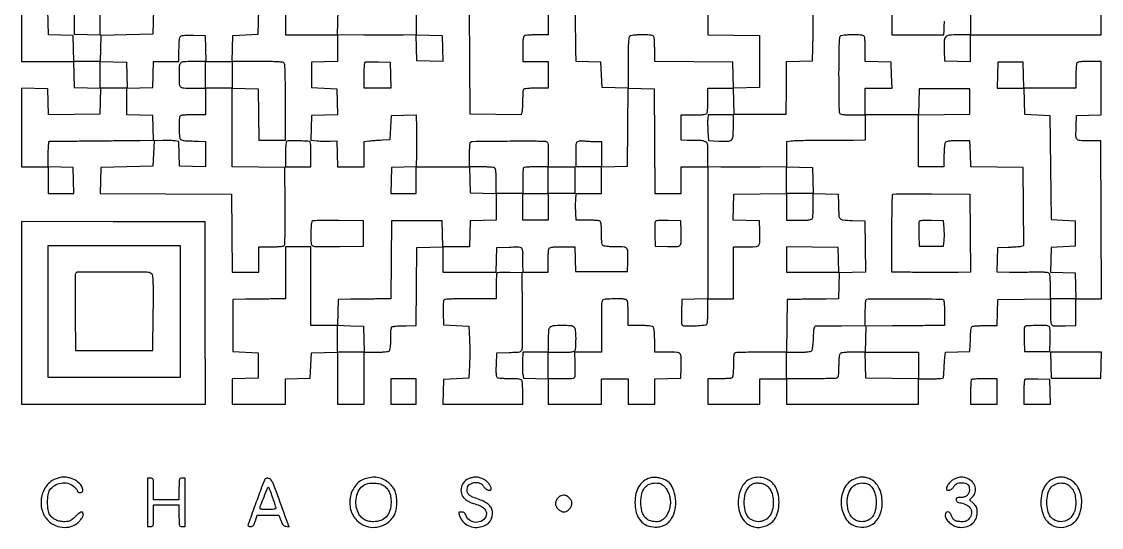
# Model space of a CAD drawing. Extents: x 179 to 1071, y 112 to 1107.
# Drawn here: x 179 to 1071, y 112 to 530 of the extents above; entities that cross this region are included whole.
import ezdxf

# ---------------------------------------------------------------- set-up
doc = ezdxf.new("R2010")
doc.units = 0

msp = doc.modelspace()

# ---------------------------------------------------------------- linework, layer by layer
for points in [[(179, 540.067663), (179, 518.533832), (179, 497), (200.466168, 497), (221.932337, 497), (222.216168, 486.25), (222.5, 475.5), (233.283485, 475.215829), (244.06697, 474.931657), (243.783485, 464.215829), (243.5, 453.5), (222.284032, 453.230211), (201.068065, 452.960423), (200.784032, 463.730211), (200.5, 474.5), (189.75, 474.783832), (179, 475.067663), (179, 442.533832), (179, 410), (190, 410), (201, 410), (201, 399), (201, 388), (211.533832, 388), (222.067663, 388), (221.783832, 398.75), (221.5, 409.5), (211.25, 409.784983), (201, 410.069966), (201, 420.534983, -0.006717), (201.053981, 424.553234, -0.011031), (201.220313, 427.950074, -0.004817), (201.448568, 430.775069, -0.356905), (201.75, 431.082292, -0.024286), (202.34964, 431.118749, -0.000052), (211.532813, 431.229478, -0.000359), (221.869927, 431.345623, -0.000223), (234, 431.467794, 0.000017), (246.887357, 431.592276, 0.000018), (259.561839, 431.715571, 0.000017), (270.498228, 431.82271, 0.000079), (276.784983, 431.885503), (288.069966, 432), (287.784983, 442.25), (287.5, 452.5), (276.75, 452.783832), (266, 453.067663), (266, 464), (266, 474.932337), (276.75, 475.216168), (287.5, 475.5), (287.783832, 486.25), (288.067663, 497), (298.533832, 497), (309, 497), (309, 506.877555, -0.007345), (309.070162, 511.653266, -0.024181), (309.314808, 514.794146, -0.035127), (309.728754, 516.875583, -0.154085), (310.399285, 517.916414, -0.132968), (311.486141, 518.412685, -0.020746), (313.849829, 518.703614, -0.018924), (317.042317, 518.84141, -0.009044), (321.149285, 518.788859), (330.5, 518.5), (330.783832, 507.75), (331.067663, 497), (320.650463, 497, 0.0121), (312.745423, 496.808669, 0.186712), (310.302679, 495.724913, 0.185684), (309.218618, 493.276814, 0.011944), (309.013655, 485.331787, 0.014569), (309.203143, 478.375104, 0.1992), (310.280498, 476.14265, 0.173193), (312.690882, 475.166082, 0.010489), (320.606989, 475), (331, 475), (331, 464), (331, 453), (321.581787, 453, 0.005951), (317.859224, 452.955695, 0.007831), (314.465525, 452.821697, 0.005915), (311.638111, 452.632106, 0.07203), (310.581787, 452.393011, 0.190061), (309.785864, 451.663266, 0.071459), (309.315682, 450.197627, 0.035402), (309.070745, 447.679954, 0.006995), (309.015313, 443.143011, 0.009521), (309.086359, 439.729884, 0.012559), (309.288396, 436.624584, 0.010019), (309.571846, 434.061101, 0.108977), (309.923453, 433.089615, 0.138758), (310.563693, 432.515865, 0.042405), (311.787419, 432.040986, 0.037149), (313.366603, 431.702499, 0.026998), (315.158141, 431.553638, -0.000805), (317.228709, 431.490407, -0.000375), (319.913641, 431.40207, -0.000372), (322.73135, 431.30515, -0.00052), (325.25, 431.214023), (331, 431), (331, 420.466168), (331, 409.932337), (320.25, 410.216168), (309.5, 410.5), (309.215446, 420.711169), (308.930891, 430.922339), (305.715446, 431.450124, 0.026056), (304.019177, 431.638483, 0.007556), (301.388287, 431.752679, 0.007575), (298.415821, 431.791671, 0.008023), (295.5, 431.738954), (288.5, 431.5), (288, 421), (287.5, 410.5), (266, 410), (244.5, 409.5), (244.216256, 398.758629), (243.932512, 388.017258), (298.216256, 387.758629), (352.5, 387.5), (352.763853, 355.25), (353.027706, 323), (364.013853, 323), (375, 323), (375, 333.5), (375, 344), (384.75, 344.015313, 0.007347), (388.573587, 344.077507, 0.010216), (391.993641, 344.253417, 0.007015), (394.830586, 344.49757, 0.117073), (395.717716, 344.804377, 0.242849), (396.362158, 345.908638, 0.005314), (396.625719, 352.307148, 0.007587), (396.770124, 361.704195, 0.001751), (396.717716, 377.539064), (396.5, 409.5), (374.75, 409.769502), (353, 410.039005), (353, 442.553334), (353, 475.067663), (363.75, 474.783832), (374.5, 474.5), (374.769888, 453.25), (375.039775, 432), (385.9622, 432), (396.884625, 432), (396.939239, 463.15124, 0.002127), (396.903499, 477.44845, 0.006499), (396.711937, 487.145828, 0.003944), (396.423564, 494.238199, 0.162457), (395.874482, 495.65124, 0.191067), (394.582432, 496.357911, 0.015441), (390.65356, 496.720493, 0.012573), (384.499009, 496.942159, 0.002714), (373.843724, 497), (352.932337, 497), (353.216168, 507.75), (353.5, 518.5), (364, 519), (374.5, 519.5), (374.784983, 529.75), (375.069966, 540)], [(397, 539.930034), (397, 529.465017), (397, 519), (418.5, 519), (440, 519), (440, 508.033832), (440, 497.067663), (429.25, 496.783832), (418.5, 496.5), (418.5, 486), (418.5, 475.5), (429, 475), (439.5, 474.5), (439.783485, 463.784171), (440.06697, 453.068343), (429.283485, 452.784171), (418.5, 452.5), (418.215858, 442.326222), (417.931717, 432.152444), (423.215858, 431.587388, 0.012123), (425.636427, 431.387759, 0.00695), (428.563408, 431.258474, 0.00694), (431.511065, 431.210241, 0.01147), (434, 431.261166), (439.5, 431.5), (439.783832, 420.75), (440.067663, 410), (451.033832, 410), (462, 410), (462, 420.438727), (462, 430.877454), (466.25, 431.448949, -0.010327), (468.332379, 431.685292, -0.004259), (471.160937, 431.923001, -0.004211), (474.200212, 432.126638, -0.005402), (477, 432.260221), (483.5, 432.5), (484, 442.5), (484.5, 452.5), (494.686991, 452.784287), (504.873982, 453.068575), (505.186991, 442.134181, -0.004469), (505.284461, 437.181943, -0.002693), (505.315916, 431.308116, -0.002696), (505.284251, 425.469323, -0.004716), (505.186339, 420.634173), (504.872678, 410.068561), (494.686339, 409.78428), (484.5, 409.5), (484.216168, 398.75), (483.932337, 388), (494.466168, 388), (505, 388), (505, 399), (505, 410), (526.966168, 410), (548.932337, 410), (549.216168, 399.25), (549.5, 388.5), (560.25, 388.216168), (571, 387.932337), (571, 377), (571, 366.067663), (560.25, 365.783832), (549.5, 365.5), (549.216168, 354.75), (548.932337, 344), (538, 344), (527.067663, 344), (526.783832, 354.75), (526.5, 365.5), (505.5, 365.5), (484.5, 365.5), (484.236147, 333.25), (483.972294, 301), (472.736147, 300.925726, 0.000756), (467.672098, 300.884594, 0.000467), (461.716243, 300.821651, 0.000468), (455.830288, 300.748444, 0.00084), (451, 300.675726), (440.5, 300.5), (440.216168, 289.75), (439.932337, 279), (428.966168, 279), (418, 279), (418, 311.5), (418, 344), (407.5, 344), (397, 344), (397, 322.5), (397, 301), (385.75, 300.925726, 0.000756), (380.680609, 300.884593, 0.000467), (374.720312, 300.821651, 0.000468), (368.83123, 300.748444, 0.000842), (364, 300.675726), (353.5, 300.5), (353.5, 279), (353.5, 257.5), (364, 257), (374.5, 256.5), (374.5, 246), (374.5, 235.5), (363.75, 235.216168), (353, 234.932337), (353, 224.466168), (353, 214), (375, 214), (397, 214), (397, 224.465017), (397, 234.930034), (407.25, 235.215017), (417.5, 235.5), (418, 246), (418.5, 256.5), (429.25, 256.783832), (440, 257.067663), (440, 235.533832), (440, 214), (451, 214), (462, 214), (462, 235.5), (462, 257), (471.8, 257, 0.008695), (476.071747, 257.074295, 0.018472), (479.369558, 257.311224, 0.019349), (481.799696, 257.671932, 0.150969), (482.8, 258.2, 0.149044), (483.322729, 259.181224, 0.019949), (483.685484, 261.522984, 0.019071), (483.924518, 264.676508, 0.009379), (484, 268.7, -0.007108), (484.062636, 273.105901, -0.025896), (484.286703, 275.893387, -0.038354), (484.653148, 277.624007, -0.307542), (485.25, 278.11535, 0.009119), (485.801517, 278.176405, 0.006205), (486.426562, 278.265064, 0.006254), (487.02778, 278.365684, 0.012489), (487.5, 278.463035, -0.04467), (488.200358, 278.56102, -0.002025), (490.625618, 278.671865, -0.003374), (493.508206, 278.772433, -0.002409), (496.736147, 278.847686), (504.972294, 279), (505.236147, 311.25), (505.5, 343.5), (516.25, 343.783832), (527, 344.067663), (527, 333.533832), (527, 323), (548.965017, 323), (570.930034, 323), (571.215017, 333.25), (571.5, 343.5), (581.722245, 343.784677, -0.003488), (588.334543, 343.922669, -0.050684), (590.662172, 343.718733, -0.165802), (591.830539, 343.053969, -0.120322), (592.534088, 341.720206, -0.014931), (592.746531, 340.752221, -0.015552), (592.897539, 339.786309, -0.015411), (592.976104, 338.945432, -0.063258), (592.943422, 338.435529, 0.043569), (592.876339, 337.788254, 0.002158), (592.850897, 335.645124, 0.003471), (592.849335, 333.095394, 0.002501), (592.881579, 330.25), (593, 323), (603.5, 323), (614, 323), (614, 331.918213, -0.006277), (614.044331, 335.449196, -0.008159), (614.178303, 338.68135, -0.006338), (614.368222, 341.373807, -0.070946), (614.606989, 342.418213, -0.204941), (615.397244, 343.232062, -0.063222), (617.080782, 343.697172, -0.030449), (620.025624, 343.940347, -0.005378), (625.572006, 344), (635.930034, 344), (636.215017, 333.75), (636.5, 323.5), (658, 323.5), (679.5, 323.5), (679.796504, 331.496645, 0.010268), (679.936483, 339.965597, 0.170682), (679.005603, 342.579563, 0.209164), (676.711629, 343.768567, 0.016454), (669.680948, 344, -0.009407), (665.666907, 344.07553, -0.019094), (662.518882, 344.314649, -0.019972), (660.180477, 344.677483, -0.148968), (659.2, 345.2, -0.148618), (658.678473, 346.177004, -0.020076), (658.315267, 348.499944, -0.019202), (658.075751, 351.62258, -0.009539), (658, 355.593011, 0.006405), (657.937794, 360.449162, 0.033615), (657.690477, 363.105917, 0.068495), (657.220382, 364.642994, 0.195123), (656.418213, 365.393011, 0.070743), (655.376012, 365.631718, 0.006418), (652.707441, 365.821697, 0.00822), (649.503985, 365.955665, 0.006339), (646.007033, 366), (637.177642, 366), (636.838821, 371.75, -0.008521), (636.73075, 374.332966, -0.005363), (636.688317, 377.353125, -0.005383), (636.710439, 380.325789, -0.009826), (636.80226, 382.75), (637.104519, 388), (647.55226, 388), (658, 388), (658, 398.966168), (658, 409.932337), (668.75, 410.216168), (679.5, 410.5), (679.763898, 442.783691), (680.027795, 475.067381), (690.763898, 474.783691), (701.5, 474.5), (701.760623, 431.25), (702.021245, 388), (713.010623, 388), (724, 388), (724, 399), (724, 410), (734.997836, 410), (745.995672, 410), (745.982213, 355.533673), (745.968754, 301.067346), (735.234377, 300.783673), (724.5, 300.5), (724.216168, 289.75, 0.003787), (724.096428, 283.38925, 0.03711), (724.265201, 280.711219, 0.117919), (724.770434, 279.415829, 0.228032), (725.716168, 278.879639, 0.018888), (731.670336, 278.70335, 0.015344), (738.050698, 278.95141, 0.00813), (743.904989, 279.454965, 0.229704), (745.166069, 280.234465, 0.115966), (745.484271, 281.149452, 0.007401), (745.737902, 283.992312, 0.010529), (745.920319, 287.423008, 0.007624), (745.984687, 291.25), (746, 301), (756.5, 301), (767, 301), (767, 322.5), (767, 344), (777.480948, 344, 0.01319), (785.50249, 344.211645, 0.203196), (787.933469, 345.397028, 0.179688), (788.928151, 348.034911, 0.009927), (788.795054, 357), (788.5, 365.5), (777.716515, 365.784171), (766.93303, 366.068343), (767.216515, 376.784171), (767.5, 387.5), (789.25, 387.769502), (811, 388.039005), (811, 377.019502), (811, 366), (821.393011, 366, 0.005351), (826.960143, 366.059586, 0.030363), (829.913621, 366.30265, 0.063068), (831.601595, 366.76761, 0.205218), (832.393011, 367.581787, 0.072102), (832.632129, 368.638915, 0.005887), (832.821697, 371.475801, 0.007809), (832.955696, 374.880803, 0.005929), (833, 378.616771), (833, 388.069966), (843.25, 387.784983), (853.5, 387.5), (853.75078, 379, 0.008001), (854.167162, 369.85434, 0.165236), (855.196667, 367.34273, 0.196929), (857.49116, 366.190479, 0.012174), (865.2603, 365.784869), (875.5, 365.5), (875.769789, 344.284032), (876.039577, 323.068065), (865.269789, 322.784032), (854.5, 322.5), (854.216168, 311.75), (853.932337, 301), (843.716168, 300.878498, -0.000018), (839.011865, 300.822715, -0.00001), (833.269749, 300.754941, -0.00001), (827.453221, 300.686515, -0.000016), (822.5, 300.628498), (811.5, 300.5), (811.230498, 278.75), (810.960995, 257), (790.562285, 257, 0.002773), (782.630866, 256.956005, 0.004129), (775.691046, 256.821697, 0.001844), (769.779299, 256.636626, 0.083046), (768.581787, 256.393011, 0.200263), (767.773476, 255.622124, 0.065784), (767.305916, 254.010808, 0.03193), (767.060828, 251.207285, 0.00584), (767, 246, -0.00584), (766.939172, 240.792715, -0.03193), (766.694084, 237.989192, -0.065784), (766.226524, 236.377876, -0.200263), (765.418213, 235.606989, -0.070946), (764.373807, 235.368222, -0.006338), (761.68135, 235.178303, -0.008159), (758.449196, 235.044331, -0.006277), (754.918213, 235), (746, 235), (746, 224.5), (746, 214), (767.5, 214), (789, 214), (789, 224.5), (789, 235), (800, 235), (811, 235), (811, 224.5), (811, 214), (865.5, 214), (920, 214), (920, 224.5), (920, 235), (929.940983, 235, 0.00746), (933.786464, 235.057378, 0.011518), (937.105837, 235.233054, 0.00599), (939.864695, 235.476159, 0.233445), (940.372299, 235.793375, 0.10677), (940.574085, 236.362294, 0.00702), (940.773561, 238.103455, 0.009921), (940.942349, 240.203897, 0.007236), (941.049745, 242.543375, -0.005029), (941.157143, 245.132315, -0.003738), (941.325846, 247.988754, -0.003778), (941.525526, 250.681363, -0.008533), (941.726907, 252.716215), (942.216955, 256.932429), (952.358477, 257.216215), (962.5, 257.5), (962.788805, 267.464966, -0.00836), (962.987032, 271.800174, -0.019108), (963.315749, 275.055937, -0.01918), (963.737468, 277.411, -0.199883), (964.288805, 278.199653, -0.117134), (965.171517, 278.504879, -0.006997), (967.998336, 278.747767, -0.010202), (971.406013, 278.922787, -0.007334), (975.216168, 278.984687), (984.932337, 279), (985.216168, 289.75), (985.5, 300.5), (1007.25, 300.769502), (1029, 301.039005), (1029, 290.136134, 0.009484), (1029.158851, 281.761892, 0.199329), (1030.182061, 279.539248, 0.189618), (1032.498599, 278.637878, 0.008456), (1041.25, 278.818372), (1050, 279.146947), (1050, 290.073474), (1050, 301), (1060.507242, 301), (1071.014483, 301), (1070.757242, 366.25), (1070.5, 431.5), (1060.704844, 431.5, -0.013476), (1053.2306, 431.701484, -0.207462), (1050.977276, 432.826381, -0.175915), (1050.063646, 435.326274, -0.009205), (1050.204946, 444), (1050.5, 452.5), (1060.75, 452.784983), (1071, 453.069966), (1071, 475.034983), (1071, 497), (1061.106989, 497, 0.005748), (1055.836306, 496.939403, 0.031643), (1053.006334, 496.694689, 0.0653), (1051.381554, 496.227587, 0.201158), (1050.606989, 495.418213, 0.07203), (1050.367894, 494.361889, 0.005915), (1050.178303, 491.534475, 0.007831), (1050.044305, 488.140776, 0.005951), (1050, 484.418213), (1050, 475), (1028.533832, 475), (1007.067663, 475), (1006.783832, 485.75), (1006.5, 496.5), (996, 496.5), (985.5, 496.5), (985.216168, 485.75), (984.932337, 475), (995.932337, 475), (1006.932337, 475), (1007.216168, 464.25), (1007.5, 453.5), (1018, 453), (1028.5, 452.5), (1029, 409.5), (1029.5, 366.5), (1039.5, 366), (1049.5, 365.5), (1049.5, 355), (1049.5, 344.5), (1039.5, 344), (1029.5, 343.5), (1029.215407, 333.285365), (1028.930815, 323.07073), (1039.215407, 322.785365), (1049.5, 322.5), (1049.783832, 311.75), (1050.067663, 301), (1039.533832, 301), (1029, 301), (1028.984687, 310.75, 0.007993), (1028.917412, 314.581548, 0.010939), (1028.726302, 318.026457, 0.007917), (1028.45999, 320.877782, 0.114509), (1028.126581, 321.829429, 0.196609), (1027.220955, 322.472579, 0.032607), (1025.067193, 322.829141, 0.022473), (1021.717902, 323.009962, 0.006044), (1016.391893, 322.99349, -0.001772), (1011.475564, 322.936275, -0.001086), (1005.67828, 322.901944, -0.001088), (999.938622, 322.892906, -0.001939), (995.215017, 322.914061), (984.930034, 323), (985.215017, 333.25), (985.5, 343.5), (994, 343.75078, 0.00487), (997.420312, 343.885041, 0.005669), (1000.668123, 344.081155, 0.005068), (1003.40977, 344.305875, 0.033662), (1004.763823, 344.523302), (1007.027647, 345.045043), (1006.763823, 377.272521), (1006.5, 409.5), (984.783635, 409.769409), (963.06727, 410.038817), (962.783635, 420.769409), (962.5, 431.5), (952.712919, 431.5, 0.00665), (947.739107, 431.433843, 0.028066), (944.767521, 431.187479, 0.048144), (942.919948, 430.74503, 0.170654), (941.978232, 430, 0.109035), (941.605034, 428.965489, 0.009918), (941.304487, 426.223437, 0.012476), (941.090353, 422.902151, 0.009445), (941.015313, 419.25), (941, 410), (930.5, 410), (920, 410), (920, 431.480112), (920, 452.960225), (941.25, 453.230112), (962.5, 453.5), (962.5, 464), (962.5, 474.5), (941.5, 474.5), (920.5, 474.5), (920.216168, 463.75), (919.932337, 453), (897.966168, 453), (876, 453), (876, 464), (876, 475), (887.033832, 475), (898.067663, 475), (897.783832, 485.75), (897.5, 496.5), (886.75, 496.783832), (876, 497.067663), (876, 506.452044, 0.005972), (875.955693, 510.161644, 0.007852), (875.821697, 513.544413, 0.005942), (875.632085, 516.36267, 0.07196), (875.393011, 517.418213, 0.195123), (874.642994, 518.220382, 0.068495), (873.105917, 518.690477, 0.033615), (870.449162, 518.937794, 0.006405), (865.593011, 519, 0.009539), (861.62258, 518.924249, 0.019202), (858.499944, 518.684733, 0.020076), (856.177004, 518.321527, 0.148618), (855.2, 517.8, 0.183283), (854.583036, 516.428974, 0.005534), (854.269856, 510.074395, 0.007532), (854.058563, 500.933985, 0.002012), (854, 486.381787, 0.001876), (854.043884, 474.685605, 0.002895), (854.178303, 464.575525, 0.000928), (854.361525, 455.827192, 0.086115), (854.606989, 454.581787, 0.205218), (855.398405, 453.76761, 0.063068), (857.086379, 453.30265, 0.030363), (860.039857, 453.059586, 0.005351), (865.606989, 453), (876, 453), (876, 442.5), (876, 432), (866.25, 431.905368, -0.001036), (861.236393, 431.8671, -0.000333), (853.799022, 431.830705, -0.000332), (845.523345, 431.801228, -0.000372), (837.55518, 431.784081, 0.00245), (830.022139, 431.736562, 0.003098), (823.057629, 431.615331, 0.002455), (817.220028, 431.448852, 0.024983), (814.80518, 431.247044), (811, 430.736662), (811, 420.405517), (811, 410.074372), (789.25, 409.787186, -0.001714), (780.134477, 409.698071, -0.001561), (770.73125, 409.667736, -0.001561), (762.325826, 409.693111, -0.005064), (756.75, 409.783832), (746, 410.067663), (746, 420.058583, 0.003782), (745.950142, 426.650074, 0.056975), (745.655659, 428.921006, 0.16138), (744.877455, 430.154615, 0.081351), (743.268344, 431.088075, 0.037884), (741.969799, 431.47217, 0.019745), (740.305599, 431.761907, 0.019521), (738.564973, 431.925749, 0.028127), (737.018344, 431.923547, -0.008568), (735.334545, 431.855269, -0.003934), (733.138201, 431.821166, -0.003894), (730.825738, 431.821467, -0.005375), (728.75, 431.860223), (724, 432), (724, 442.5), (724, 453), (734.393011, 453, 0.005351), (739.960143, 453.059586, 0.030363), (742.913621, 453.30265, 0.063068), (744.601595, 453.76761, 0.205218), (745.393011, 454.581787, 0.07203), (745.632106, 455.638111, 0.005915), (745.821697, 458.465525, 0.007831), (745.955695, 461.859224, 0.005951), (746, 465.581787), (746, 475), (756.466168, 475), (766.932337, 475), (767.216168, 464.25), (767.5, 453.5), (789, 453.5), (810.5, 453.5), (810.769409, 475.216365), (811.038817, 496.93273), (821.769409, 497.216365), (832.5, 497.5), (832.703106, 508, 0.001197), (832.784366, 512.794699, 0.000692), (832.860325, 518.563161, 0.000691), (832.920537, 524.352057, 0.00116), (832.953106, 529.215017), (833, 539.930034)], [(505, 539.930034), (505, 529.498849), (505, 519.067663), (494.25, 518.783832, -0.005067), (488.672274, 518.693115, -0.001559), (480.258595, 518.66779, -0.00156), (470.844189, 518.698183, -0.001711), (461.715429, 518.787367), (439.930859, 519.074735), (440.215429, 529.287367), (440.5, 539.5)], [(614, 540), (614, 529.5), (614, 519), (605.081787, 519, 0.006277), (601.550804, 518.955669, 0.008159), (598.31865, 518.821697, 0.006338), (595.626193, 518.631778, 0.070946), (594.581787, 518.393011, 0.205218), (593.76761, 517.601595, 0.063068), (593.30265, 515.913621, 0.030363), (593.059586, 512.960143, 0.005351), (593, 507.393011), (593, 497), (603.5, 497), (614, 497), (614, 486), (614, 475), (604.059017, 475, 0.00904), (600.206338, 474.930338, 0.013724), (596.863562, 474.717433, 0.008318), (594.119629, 474.420801, 0.227008), (593.523529, 474.03807, 0.114568), (593.287138, 473.33751, 0.006655), (593.096337, 471.070962, 0.00982), (592.956918, 468.3415, 0.007049), (592.904095, 465.28807, -0.006357), (592.853991, 462.139959, -0.00719), (592.724075, 459.121063, -0.006624), (592.542938, 456.561021, -0.038788), (592.326266, 455.230442), (591.773366, 452.960884), (570.636683, 453.230442), (549.5, 453.5), (549.239403, 496.716276), (548.978805, 539.932552)], [(746, 539.930034), (746, 529.484905), (746, 519.039775), (767.25, 518.769888), (788.5, 518.5), (788.5, 497), (788.5, 475.5), (777.784171, 475.216515), (767.068343, 474.93303), (766.784171, 485.716515), (766.5, 496.5), (734.25, 496.763853), (702, 497.027706), (702, 506.432066, 0.005959), (701.955694, 510.149321, 0.007839), (701.821697, 513.538545, 0.005926), (701.632097, 516.362208, 0.072001), (701.393011, 517.418213, 0.195123), (700.642994, 518.220382, 0.068495), (699.105917, 518.690477, 0.033615), (696.449162, 518.937794, 0.006405), (691.593011, 519, 0.009539), (687.62258, 518.924249, 0.019202), (684.499944, 518.684733, 0.020076), (682.177004, 518.321527, 0.148618), (681.2, 517.8, 0.175197), (680.607956, 516.537589, 0.009311), (680.278799, 512.038418, 0.01044), (680.06205, 505.576319, 0.003163), (680, 495.766168), (680, 474.932337), (669.25, 475.216168), (658.5, 475.5), (658, 486), (657.5, 496.5), (647.25, 496.784983), (637, 497.069966), (636.881648, 506.784983, -0.000066), (636.826896, 511.328393, -0.000034), (636.75939, 517.024339, -0.000034), (636.690669, 522.889387, -0.000051), (636.631648, 528), (636.5, 539.5)], [(898, 539.932337), (898, 529.466168), (898, 519), (919.5, 519), (941, 519), (941.153471, 522.75, 0.003032), (941.219104, 524.633143, 0.001098), (941.290215, 527.307812, 0.001088), (941.355269, 530.236536, 0.001296)], [(963, 540.067663), (963, 529.533832), (963, 519), (953.035184, 519, 0.018261), (945.254957, 518.715759, 0.189805), (942.423692, 517.354446, 0.180768), (941.207496, 514.394003, 0.016288), (941.211167, 506.243181), (941.5, 497.5), (952.25, 497.216168), (963, 496.932337), (963, 507.966168), (963, 519), (1017, 519), (1071, 519), (1071, 529.465017), (1071, 539.930034)]]:
    msp.add_lwpolyline(points, format="xyb")
for points in [[(288.069661, 539.972386), (287.784831, 529.736193), (287.5, 519.5), (266, 519), (244.5, 518.5), (244.216168, 507.75), (243.932337, 497), (233, 497), (222.067663, 497), (221.783832, 507.75), (221.5, 518.5), (211.284601, 518.784601), (201.069202, 519.069202), (200.784601, 529.284601), (200.5, 539.5)], [(222.5, 539.5), (222.5, 529.5), (222.5, 519.5), (233.25, 519.216168), (244, 518.932337), (244, 529.446666), (244, 539.960995)]]:
    msp.add_lwpolyline(points)
for points in [[(526.784178, 507.715822), (527.068357, 496.931643), (516.284178, 497.215822), (505.5, 497.5), (505.215822, 508.284178), (504.931643, 519.068357), (515.715822, 518.784178), (526.5, 518.5)], [(265.783832, 485.75), (266.067663, 475), (255.033832, 475), (244, 475), (244, 486.033832), (244, 497.067663), (254.75, 496.783832), (265.5, 496.5)], [(353, 486), (353, 475), (342, 475), (331, 475), (331, 486), (331, 497), (342, 497), (353, 497)], [(832.783832, 398.75), (833.067663, 388), (822.033832, 388), (811, 388), (811, 399.033832), (811, 410.067663), (821.75, 409.783832), (832.5, 409.5)], [(179, 289.506286), (179, 214), (255.006326, 214), (331.012652, 214), (330.756326, 289.25), (330.5, 364.5), (254.75, 364.756286), (179, 365.012572)], [(310, 290.5), (310, 236), (255.5, 236), (201, 236), (201, 290.5), (201, 345), (255.5, 345), (310, 345)], [(811, 333.519888), (811, 323), (832.534983, 323), (854.069966, 323), (853.784983, 333.25), (853.5, 343.5), (832.25, 343.769888), (811, 344.039775)], [(461.783832, 267.75), (462.067663, 257), (451.033832, 257), (440, 257), (440, 268.085186), (440, 279.170371), (450.75, 278.835186), (461.5, 278.5)], [(1029.216168, 246.25), (1029.5, 235.5), (1050, 235.5), (1070.5, 235.5), (1070.783832, 246.25), (1071.067663, 257), (1050, 257), (1028.932337, 257)], [(484, 224.5), (484, 214), (494.5, 214), (505, 214), (505, 224.5), (505, 235), (494.5, 235), (484, 235)]]:
    msp.add_lwpolyline(points, close=True)
for points in [[(483.783832, 485.75), (484.067663, 475), (473.033832, 475), (462, 475), (462, 485.333333, -0.006317), (462.050668, 489.343898, -0.009512), (462.205463, 492.836713, -0.004898), (462.419778, 495.762931, -0.177451), (462.699448, 496.366114, -0.183378), (463.300668, 496.636532, -0.005301), (466.145783, 496.777033, -0.010046), (469.547259, 496.840477, -0.006672), (473.449448, 496.782781), (483.5, 496.5)], [(745.855386, 449.75, 0.024446), (745.747243, 448.021353, 0.006711), (745.746772, 445.292503, 0.006766), (745.829727, 442.195785, 0.007014), (745.99598, 439.139371), (746.5, 431.778741), (754.677367, 431.315315, 0.01841), (762.440439, 431.161616, 0.187997), (765.363685, 432.358708, 0.186639), (766.717071, 435.222832, 0.018102), (767, 443.035184), (767, 453), (756.609406, 453), (746.218812, 453)], [(398.25, 431.305109, 0.251002), (397.653527, 430.622369, 0.027987), (397.291323, 428.515596, 0.021945), (397.064855, 425.304824, 0.006634), (397, 420.416667), (397, 410), (407.5, 410), (418, 410), (418, 420.5, 0.006056), (417.93905, 425.532059, 0.023286), (417.717785, 428.652656, 0.033386), (417.356909, 430.590712, 0.319693), (416.75, 431.10305, 0.012162), (411.995891, 431.378772, 0.005672), (405.82409, 431.516211, 0.002399), (399.62057, 431.554203, 0.090803)], [(611.75, 431.12754, -0.150263), (613.017014, 430.657968, -0.179117), (613.693392, 429.586542, -0.048879), (613.955295, 427.235766, -0.003318), (614, 420.5), (614, 410), (625, 410), (636, 410), (636, 399), (636, 388), (625, 388), (614, 388), (614, 377), (614, 366), (603.5, 366), (593, 366), (593, 377), (593, 388), (582, 388), (571, 388), (571, 398.393011, 0.005351), (570.940414, 403.960143, 0.030363), (570.69735, 406.913621, 0.063068), (570.23239, 408.601595, 0.205218), (569.418213, 409.393011, 0.07203), (568.361889, 409.632106, 0.005915), (565.534475, 409.821697, 0.007831), (562.140776, 409.955695, 0.005951), (558.418213, 410), (549, 410), (549, 419.8, -0.009027), (549.069038, 423.623668, -0.013013), (549.279106, 427.000313, -0.008728), (549.573675, 429.779068, -0.167132), (549.950148, 430.55, -0.196133), (551.269747, 431.104763, -0.000319), (576.900886, 431.360642, -0.002365), (599.810676, 431.466353, -0.014128)], [(652.625, 431), (658, 431), (658, 420.5), (658, 410), (647.5, 410), (637, 410), (637, 420.430449, -0.003643), (637.048058, 427.026798, -0.047291), (637.31514, 429.465501, -0.153586), (637.985312, 430.668161, -0.139048), (639.25, 431.328657, -0.032002), (640.317021, 431.480104, -0.015861), (641.683594, 431.542039, -0.015673), (643.109853, 431.516686, -0.022132), (644.375, 431.398208, 0.016691), (645.842189, 431.244695, 0.005661), (647.984375, 431.116974, 0.005622), (650.356321, 431.029203, 0.006436)], [(593.666667, 409.333333, 0.178563), (593.399803, 408.754503, 0.004516), (593.195833, 405.827083, 0.009111), (593.048276, 402.341612, 0.006022), (593, 398.333333), (593, 388), (603.5, 388), (614, 388), (614, 399), (614, 410), (604.166667, 410, 0.006327), (600.350087, 409.951706, 0.009526), (597.026042, 409.804167, 0.004912), (594.241448, 409.599886, 0.177413)], [(962.763853, 355.25), (963.027706, 323), (952.763853, 322.926805, -0.00126), (944.527276, 322.888824, -0.000694), (934.455126, 322.881746, -0.00058), (922.339842, 322.904102, -0.000334), (907.75, 322.957682), (898, 323), (898, 354.833333, -0.002001), (898.049029, 367.086392, -0.003231), (898.199888, 377.515513, -0.000593), (898.402981, 386.698691, -0.192864), (898.680468, 387.347135, -0.194926), (899.328722, 387.621499, -0.000608), (908.434599, 387.750224, -0.003285), (918.778546, 387.815907, -0.002034), (930.930468, 387.763802), (962.5, 387.5)], [(702.442274, 364.710164, 0.081166), (702.248144, 363.773814, 0.005233), (702.158783, 360.980936, 0.007531), (702.137174, 357.634259, 0.005535), (702.210159, 353.924983), (702.5, 344.5), (712.722245, 344.215323, 0.013848), (720.5543, 344.214168, 0.210395), (722.951391, 345.349379, 0.179386), (723.934656, 347.971409, 0.009619), (723.795054, 357), (723.5, 365.5), (713.232115, 365.785181, 0.005823), (708.049899, 365.868732, 0.025951), (705.012272, 365.724596, 0.043922), (703.172333, 365.376284, 0.236652)], [(920.44275, 364.711405, 0.081149), (920.248444, 363.774362, 0.00524), (920.158923, 360.981301, 0.007536), (920.137209, 357.634347, 0.00554), (920.210159, 353.924983), (920.5, 344.5), (930.5, 344.5), (940.5, 344.5), (941.08534, 348.886315, 0.022863), (941.269448, 350.99849, 0.010307), (941.326793, 353.780045, 0.01018), (941.266834, 356.724741, 0.013684), (941.08534, 359.386315), (940.5, 365.5), (930.732592, 365.786422, 0.006215), (925.820487, 365.869374, 0.027145), (922.9185, 365.724677, 0.046335), (921.158442, 365.373938, 0.232847)], [(419.25, 365.347997, 0.240752), (418.659369, 364.657642, 0.028937), (418.294573, 362.622162, 0.022699), (418.066136, 359.544504, 0.007175), (418, 354.935719, 0.004037), (418.050089, 348.732509, 0.049018), (418.320794, 346.370447, 0.150316), (418.989483, 345.176288, 0.131), (420.25, 344.485341, 0.054895), (421.840683, 344.275402, 0.002293), (427.567187, 344.178292, 0.003942), (434.365834, 344.14779, 0.002788), (442, 344.216289), (461.5, 344.5), (461.5, 355), (461.5, 365.5), (441, 365.68133, 0.002393), (433.052981, 365.713582, 0.003649), (426.154688, 365.658212, 0.001347), (420.224881, 365.551351, 0.092731)], [(223.453816, 321.740243, 0.089548), (223.261817, 320.729866, 0.000598), (223.19019, 311.747155, 0.00234), (223.168607, 301.460077, 0.00149), (223.235201, 289.490243), (223.5, 258.5), (255.5, 258.5), (287.5, 258.5), (287.765726, 289.5, 0.001225), (287.879013, 308.006621, 0.012082), (287.71941, 315.793845, 0.024457), (287.315418, 320.099227, 0.201729), (286.324597, 321.75, 0.157681), (282.495237, 323.016106, 0.001671), (254.221233, 323.106234, 0.001077), (225.335041, 323.03952, 0.309316)], [(571.699448, 322.366114, 0.177451), (571.419778, 321.762931, 0.004898), (571.205463, 318.836713, 0.009512), (571.050668, 315.343898, 0.006317), (571, 311.333333), (571, 301), (559.75, 300.937986, -0.000938), (554.750755, 300.919806, -0.000622), (549.014063, 300.916842, -0.000626), (543.443158, 300.927875, -0.001221), (539, 300.95309, 0.008376), (535.267205, 300.920862, 0.011482), (531.912207, 300.758528, 0.008361), (529.138138, 300.513688, 0.119889), (528.211769, 300.182459, 0.19297), (527.605143, 299.309896, 0.033421), (527.279663, 297.285875, 0.023559), (527.138636, 294.189726, 0.006866), (527.211769, 289.417355), (527.5, 279.5), (538, 279), (548.5, 278.5), (549, 267.75, -0.007319), (549.155876, 262.856155, -0.004301), (549.20625, 257, -0.004301), (549.155876, 251.143845, -0.007319), (549, 246.25), (548.5, 235.5), (538, 235), (527.5, 234.5), (527.215017, 224.25), (526.930034, 214), (559.965017, 214), (593, 214), (593, 222.918213, 0.006277), (592.955669, 226.449196, 0.008159), (592.821697, 229.68135, 0.006338), (592.631778, 232.373807, 0.070946), (592.393011, 233.418213, 0.194682), (591.644645, 234.219983, 0.068336), (590.110608, 234.692539, 0.033702), (587.463534, 234.944731, 0.006483), (582.643011, 235.015313, -0.008261), (579.047029, 235.080753, -0.011234), (575.807342, 235.266219, -0.008287), (573.127797, 235.524864, -0.113628), (572.211769, 235.847958, -0.19692), (571.604266, 236.705135, -0.033714), (571.278982, 238.717063, -0.023663), (571.138177, 241.804805, -0.006827), (571.211769, 246.582645), (571.5, 256.5), (581.7397, 256.784869, 0.004083), (588.06668, 257.012609, 0.046151), (590.549236, 257.353301, 0.139541), (591.796848, 258.044483, 0.141875), (592.483723, 259.284869, 0.053051), (592.680444, 260.946326, 0.000974), (592.768219, 269.80868, 0.002393), (592.801002, 280.15148, 0.001596), (592.744023, 292), (592.5, 322.5), (582.449448, 322.782781, 0.006672), (578.547259, 322.840477, 0.010046), (575.145783, 322.777033, 0.005301), (572.300668, 322.636532, 0.183378)], [(659.16866, 300.125399, 0.193848), (658.528526, 299.23413, 0.034234), (658.170161, 297.164647, 0.023412), (657.989526, 293.954413, 0.006434), (658.007107, 288.890712, -0.001987), (658.065904, 284.135876, -0.001136), (658.101038, 278.394459, -0.001134), (658.110156, 272.618913, -0.001884), (658.088447, 267.75), (658, 257), (646.939812, 257), (635.879624, 257), (636.005865, 248.25, -0.001027), (636.04936, 244.734939, -0.001212), (636.07562, 241.409375, -0.001058), (636.085045, 238.601305, -0.007648), (636.066053, 237.25, -0.15749), (635.614629, 235.980962, -0.180944), (634.529323, 235.302638, -0.047129), (632.101853, 235.043371, -0.003053), (625, 235), (614, 235), (614, 246), (614, 257), (624.893011, 257, 0.005003), (630.756842, 257.058671, 0.029178), (633.833669, 257.300233, 0.06089), (635.585285, 257.763049, 0.209079), (636.393011, 258.581787, 0.069666), (636.631409, 259.612488, 0.006839), (636.821697, 262.16144, 0.008541), (636.955641, 265.220668, 0.006668), (637, 268.546604, 0.022801), (636.706202, 274.98586, 0.187618), (635.4215, 277.565157, 0.168407), (632.655197, 278.748051, 0.017601), (625.5, 279, 0.018552), (618.197782, 278.72896, 0.18557), (615.483636, 277.447319, 0.176079), (614.251548, 274.643854, 0.016375), (614, 266.964816), (614, 257), (603.579004, 257), (593.158008, 257), (592.823005, 249.25, 0.007765), (592.734797, 246.062893, 0.007918), (592.746507, 242.895313, 0.007738), (592.842825, 240.145131, 0.032318), (593.033015, 238.5), (593.578029, 235.5), (603.789014, 235.215017), (614, 234.930034), (614, 224.465017), (614, 214), (636, 214), (658, 214), (658, 224.5), (658, 235), (669, 235), (680, 235), (680, 224.5), (680, 214), (691, 214), (702, 214), (702, 224.466168), (702, 234.932337), (712.75, 235.216168), (723.5, 235.5), (723.795054, 244, 0.009927), (723.928151, 252.965089, 0.179688), (722.933469, 255.602972, 0.203196), (720.50249, 256.788355, 0.01319), (712.480948, 257), (702, 257), (702, 266.8, 0.008695), (701.925705, 271.071747, 0.018472), (701.688776, 274.369558, 0.019349), (701.328068, 276.799696, 0.150969), (700.8, 277.8, 0.150969), (699.799696, 278.328068, 0.019349), (697.369558, 278.688776, 0.018472), (694.071747, 278.925705, 0.008695), (689.8, 279), (680, 279), (680, 289.393011, 0.005351), (679.940414, 294.960143, 0.030363), (679.69735, 297.913621, 0.063068), (679.23239, 299.601595, 0.205218), (678.418213, 300.393011, 0.087071), (675.582814, 300.946267, 0.008225), (668.473387, 300.964386, 0.00645), (661.23651, 300.770383, 0.132084)], [(940.5, 300.234687, -0.205709), (940.899526, 299.555004, -0.008718), (941.207694, 296.718379, -0.013689), (941.427943, 293.249169, -0.009006), (941.5, 289.249187), (941.5, 278.998375), (931, 278.93878, 0.000384), (925.512826, 278.903423, 0.000114), (917.121875, 278.840998, 0.000114), (907.692912, 278.766548, 0.000123), (898.5, 278.689593), (876.5, 278.5), (876.216168, 267.75), (875.932337, 257), (897.966168, 257), (920, 257), (920, 245.980498), (920, 234.960995), (898.25, 235.230498), (876.5, 235.5), (876.216168, 246.25), (875.932337, 257), (866.166168, 257, 0.008739), (861.911233, 256.925628, 0.018512), (858.623182, 256.688563, 0.01939), (856.199046, 256.32772, 0.150842), (855.2, 255.8, 0.148618), (854.678473, 254.822996, 0.020076), (854.315267, 252.500056, 0.019202), (854.075751, 249.37742, 0.009539), (854, 245.406989, -0.006405), (853.937794, 240.550838, -0.033615), (853.690477, 237.894083, -0.068495), (853.220382, 236.357006, -0.195123), (852.418213, 235.606989, -0.082815), (851.224124, 235.363499, -0.001919), (845.4501, 235.178303, -0.004216), (838.665423, 235.044003, -0.00284), (830.918213, 235), (811, 235), (811, 246), (811, 257), (820.877555, 257, 0.00775), (825.465038, 257.07111, 0.021862), (828.661716, 257.310401, 0.027915), (830.855494, 257.69658, 0.163434), (831.837437, 258.304124, 0.131421), (832.277004, 259.259099, 0.010763), (832.687053, 261.999888, 0.013854), (833.019842, 265.34104, 0.010217), (833.209882, 269.054124, -0.006165), (833.420797, 273.952188, -0.03235), (833.743407, 276.626743, -0.067579), (834.233403, 278.10698, -0.26245), (835, 278.63465, -0.019076), (836.11052, 278.691758, -0.000367), (841.860938, 278.763631, -0.000887), (848.572988, 278.83069, -0.000594), (856.25, 278.88465), (876, 279), (876, 289.333333, -0.006022), (876.048276, 293.341612, -0.009111), (876.195833, 296.827083, -0.004516), (876.399803, 299.754503, -0.178563), (876.666667, 300.333333, -0.198958), (878.26812, 300.996512, -0.000342), (908.457896, 300.970528, -0.000409), (938.482982, 300.899539, -0.15893)], [(1007.428774, 277.674983, 0.081654), (1007.239658, 276.758353, 0.005045), (1007.154817, 273.970602, 0.007376), (1007.136178, 270.631743, 0.005394), (1007.210159, 266.924983), (1007.5, 257.5), (1018, 257.5), (1028.5, 257.5), (1028.788231, 267.417355, 0.006827), (1028.861823, 272.195195, 0.023663), (1028.721018, 275.282937, 0.033714), (1028.395734, 277.294865, 0.19692), (1027.788231, 278.152042, 0.136787), (1024.904818, 279.023449, 0.011257), (1016.975547, 279.016201, 0.007704), (1008.836593, 278.699969, 0.295732)], [(963.666667, 234.333333, 0.177413), (963.400114, 233.758552, 0.004912), (963.195833, 230.973958, 0.009526), (963.048294, 227.649913, 0.006327), (963, 223.833333), (963, 214), (974, 214), (985, 214), (985, 224.5), (985, 235), (974.666667, 235, 0.006022), (970.658388, 234.951724, 0.009111), (967.172917, 234.804167, 0.004516), (964.245497, 234.600197, 0.178563)], [(1007.699448, 234.366114, 0.176241), (1007.420111, 233.767337, 0.005323), (1007.205463, 230.983588, 0.009942), (1007.050687, 227.652202, 0.006636), (1007, 223.833333), (1007, 214), (1018.034983, 214), (1029.069966, 214), (1028.784983, 224.25), (1028.5, 234.5), (1018.449448, 234.782781, 0.006672), (1014.547259, 234.840477, 0.010046), (1011.145783, 234.777033, 0.005301), (1008.300668, 234.636532, 0.183378)], [(207.5, 152.497852, 0.14519), (199.681632, 146.818469, 0.116968), (195.41551, 137.299167, 0.113565), (195.817629, 126.643632, 0.131123), (200.89606, 117.868646, 0.098985), (207.00974, 113.792252, 0.09535), (214.303737, 112.308978, 0.099091), (221.394232, 113.650878, 0.11695), (226.949441, 117.595198, 0.04285), (228.922232, 120.273353, 0.087222), (229.876992, 122.697246, 0.177349), (229.634456, 124.303978, 0.27405), (228.459945, 125, 0.139005), (227.639653, 124.767457, 0.022493), (226.25453, 123.825, 0.023345), (224.684522, 122.53154, 0.018643), (223.114781, 121, -0.019315), (220.820195, 118.76726, -0.073559), (219.160201, 117.664769, -0.082196), (217.348785, 117.152926, -0.027848), (214.605176, 117, -0.045268), (210.697234, 117.354532, -0.06407), (207.373268, 118.415305, -0.069269), (204.619802, 120.200442, -0.065672), (202.401266, 122.698888, -0.112345), (200.850201, 126.683466, -0.036884), (200.38361, 133, -0.036884), (200.850201, 139.316534, -0.112345), (202.401266, 143.301112, -0.110842), (206.31682, 146.985883, -0.094349), (211.66434, 148.914399, -0.095893), (217.269712, 148.728108, -0.119332), (221.923275, 146.411106, -0.024684), (223.101035, 145.316403, -0.029235), (224.096212, 144.168188, -0.030206), (224.805555, 143.120751, -0.134523), (225, 142.411106, 0.158292), (225.183738, 141.845271, 0.107656), (225.692915, 141.391111, 0.080618), (226.490574, 141.097249, 0.048059), (227.5, 141, 0.374095), (229.456794, 142.702281, 0.185538), (228.656263, 146.1521, 0.085105), (224.594809, 150.385095, 0.091621), (219.453076, 152.891347, 0.022483), (216.022624, 153.679571, 0.053501), (213.416581, 153.872752, 0.053816), (210.838077, 153.508236, 0.02298)], [(283, 133), (283, 113), (285.5, 113, 0.104331), (286.950811, 113.306062, 0.224677), (287.680556, 114.15, 0.064117), (287.955995, 116.064536, 0.003707), (288, 122), (288, 131), (298.5, 131), (309, 131), (309, 122, 0.003707), (309.044005, 116.064536, 0.064117), (309.319444, 114.15, 0.224677), (310.049189, 113.306062, 0.104331), (311.5, 113), (314, 113), (314, 133), (314, 153), (311.5, 153, 0.104331), (310.049189, 152.693938, 0.224677), (309.319444, 151.85, 0.064117), (309.044005, 149.935464, 0.003707), (309, 144), (309, 135), (298.5, 135), (288, 135), (288, 144, 0.003707), (287.955995, 149.935464, 0.064117), (287.680556, 151.85, 0.224677), (286.950811, 152.693938, 0.104331), (285.5, 153), (283, 153)], [(379.540049, 151.304095, 0.006201), (376.574915, 143.547758, 0.00133), (371.635038, 130.018336, 0.000183), (366.178819, 114.933177, 0.08689), (366, 113.911944, 0.229549), (366.169296, 113.562618, 0.073723), (366.682802, 113.267884, 0.056167), (367.434269, 113.06664, 0.037379), (368.324432, 113, 0.095545), (369.569074, 113.240029, 0.129489), (370.48445, 113.919531, 0.076354), (371.255528, 115.259181, 0.017189), (372.123985, 117.75), (373.599106, 122.5), (382.521079, 122.5), (391.443053, 122.5), (393.09846, 118, 0.021277), (394.055789, 115.704097, 0.071775), (394.945931, 114.34813, 0.103786), (395.984839, 113.575012, 0.078333), (397.357103, 113.185491), (399.96034, 112.870982), (396.563919, 122.185491, 0.000654), (388.722988, 143.601716, 0.017162), (386.412763, 149.276871, 0.076119), (384.787976, 151.795899, 0.184458), (382.85698, 152.804095, 0.047391), (381.65774, 152.830067, 0.088138), (380.717983, 152.591227, 0.104098), (380.020819, 152.080614, 0.088644)], [(463.61989, 152.766538, 0.15363), (455.347833, 147.539167, 0.122018), (450.636823, 138.019021, 0.117161), (450.818195, 127.079651, 0.134696), (455.97254, 118.02746, 0.094411), (462.014157, 113.919542, 0.095473), (469.118997, 112.341949, 0.095055), (476.327039, 113.515612, 0.092659), (482.662085, 117.276456, 0.048938), (485.649614, 120.467534, 0.067981), (487.589284, 123.863772, 0.062179), (488.654895, 127.886259, 0.033705), (489, 133, 0.033685), (488.655312, 138.110586, 0.062073), (487.59111, 142.132479, 0.067925), (485.655315, 145.526767, 0.049119), (482.67629, 148.711072, 0.055442), (478.416973, 151.68649, 0.072453), (473.966432, 153.332986, 0.069883), (469.105307, 153.674537, 0.04736)], [(549.312913, 152.897522, 0.131266), (544.833524, 150.196135, 0.129185), (542.264839, 145.605398, 0.131502), (542.308037, 140.409963, 0.138276), (544.95235, 136.044512, 0.041262), (546.403551, 134.897428, 0.022674), (548.34563, 133.730471, 0.022461), (550.437275, 132.717996, 0.033238), (552.35809, 132.039732, -0.026876), (557.309744, 130.361729, -0.071621), (560.53308, 128.501296, -0.106106), (562.351535, 126.311021, -0.120957), (563, 123.669686, -0.208941), (560.907459, 118.880793, -0.161782), (555.668209, 116.502633, -0.151441), (549.784367, 117.66646, -0.187008), (546.187343, 121.892431, 0.036496), (545.529208, 123.413372, 0.095832), (544.791849, 124.339455, 0.113484), (543.844719, 124.834093, 0.063909), (542.55202, 125, 0.027762), (540.704825, 124.897358, 0.308559), (540.173086, 124.440682, 0.158451), (540.220231, 123.529184, 0.007454), (541.37882, 120.635782, 0.106235), (544.502237, 116.142539, 0.100794), (549.250751, 113.226254, 0.096065), (554.962389, 112.314452, 0.087062), (560.817285, 113.543569, 0.06516), (563.988447, 115.32049, 0.088148), (566.233381, 117.710664, 0.085956), (567.554248, 120.777017, 0.05888), (568, 124.54913, 0.107579), (567.28296, 127.843181, 0.092439), (565.239171, 130.748659, 0.072234), (561.791839, 133.257953, 0.037721), (556.908715, 135.37786, -0.014531), (551.803313, 137.318404, -0.062481), (548.982592, 138.922565, -0.113361), (547.528513, 140.637926, -0.121341), (547.015313, 142.773053, -0.043908), (547.231166, 145.078022, -0.102447), (547.879477, 146.676463, -0.105918), (549.093061, 147.853824, -0.049009), (551.070967, 148.836882, -0.076838), (553.954989, 149.451428, -0.087923), (556.751371, 149.117577, -0.092816), (559.145373, 147.8733, -0.097614), (560.877393, 145.865393, 0.100872), (562.40514, 144.117235, 0.092801), (564.53915, 143.042761, 0.151051), (566.261317, 143.074561, 0.323776), (567, 144.095708, 0.126602), (566.444451, 146.254621, 0.051957), (564.705047, 148.756367, 0.05011), (562.326215, 151.014124, 0.069749), (559.781414, 152.470784, 0.024395), (556.892077, 153.466366, 0.060651), (554.688774, 153.826221, 0.058819), (552.423641, 153.652007, 0.021846)], [(697.913572, 153.088032, 0.085036), (692.636162, 150.344995, 0.094208), (688.789788, 146.08083, 0.083832), (686.477897, 140.272317, 0.05293), (685.705882, 133, 0.065616), (686.831261, 124.461472, 0.106939), (690.161122, 117.989075, 0.12112), (695.515477, 113.989974, 0.100446), (702.505462, 112.571429, 0.056533), (707.214517, 113.105567, 0.081381), (711.089592, 114.690713, 0.080995), (714.269033, 117.436469, 0.055444), (716.912266, 121.418154, 0.092132), (719.286825, 129.331321, 0.072457), (718.956148, 138.293724, 0.076983), (716.188282, 146.239408, 0.139223), (711.451286, 151.168444, 0.058464), (708.385158, 152.507645, 0.038556), (704.624865, 153.340354, 0.03904), (700.887441, 153.575431, 0.073745)], [(782.619302, 152.965577, 0.103791), (777.880689, 150.390624, 0.085403), (774.183932, 145.964093, 0.075144), (771.837242, 140.009431, 0.056409), (771.043924, 133, 0.062624), (772.018944, 125.245842, 0.09016), (774.895708, 118.97328, 0.101787), (779.475277, 114.637316, 0.10194), (785.39206, 112.463916, 0.074884), (789.637757, 112.466627, 0.060174), (794.044152, 113.687699, 0.060716), (797.992508, 115.905667, 0.0799), (800.888555, 118.843491, 0.094199), (803.756118, 125.080698, 0.060787), (804.724042, 132.997047, 0.060795), (803.759951, 140.912516, 0.094312), (800.895341, 147.14698, 0.085873), (797.426714, 150.583131, 0.075428), (792.851299, 152.843169, 0.073795), (787.715203, 153.676787, 0.076272)], [(867.5, 152.503716, 0.190637), (858.948869, 145.07431, 0.12855), (856.055648, 132.317519, 0.12912), (859.778644, 119.818339, 0.192696), (868.78926, 113.056746, 0.116714), (876.969309, 112.805894, 0.137845), (883.830208, 116.340187, 0.122881), (888.377412, 123.332215, 0.082331), (889.978038, 132.782119, 0.057337), (889.180141, 139.937374, 0.076938), (886.768307, 145.990315, 0.087556), (882.952516, 150.453, 0.104818), (878.056846, 153.000752, 0.020052), (875.019922, 153.714614, 0.059525), (872.889581, 153.867969, 0.056344), (870.719483, 153.518614, 0.016597)], [(949.949411, 152.421053, 0.072546), (947.540238, 150.980906, 0.04794), (945.242291, 148.710237, 0.049072), (943.538182, 146.205912, 0.12551), (943, 144.095708, 0.323368), (943.748778, 143.058992, 0.155882), (945.474898, 143.040862, 0.093037), (947.633392, 144.17645, 0.096198), (949.20349, 146.006323, -0.066206), (950.555343, 147.786245, -0.110662), (952.132739, 148.794184, -0.085707), (954.278811, 149.178437, -0.028043), (957.5, 149.01758, -0.072361), (959.528483, 148.498683, -0.122819), (960.926763, 147.459083, -0.114509), (961.733895, 145.826056, -0.057819), (962, 143.532543, -0.089591), (961.502979, 140.780974, -0.121941), (960.084245, 138.707627, -0.113005), (957.767456, 137.433023, -0.06959), (954.671259, 137, 0.020854), (952.769208, 136.920634, 0.099519), (951.730003, 136.619792, 0.174522), (951.192065, 136.036607, 0.100208), (951, 135.087898, 0.121939), (951.236084, 134.13425, 0.13183), (951.885867, 133.433264, 0.077625), (953.102081, 132.910145, 0.020976), (955.160462, 132.47289, -0.088246), (960.029947, 130.731699, -0.142519), (963.066749, 127.58876, -0.164138), (963.701357, 123.649318, -0.125874), (961.92742, 119.634859, -0.045073), (960.702295, 118.337065, -0.078741), (959.457787, 117.544719, -0.071364), (957.943867, 117.130118, -0.031215), (955.861678, 117, -0.038226), (952.437902, 117.262138, -0.091943), (950.046704, 118.097784, -0.109592), (948.368484, 119.623647, -0.069907), (947.157203, 121.978891, 0.095571), (945.849598, 124.231265, 0.195632), (944.057461, 125.136785, 0.276337), (942.594922, 124.416278, 0.144451), (942, 122.4, 0.142115), (942.846719, 119.481182, 0.064123), (945.415554, 116.38609, 0.061009), (948.906594, 113.850826, 0.084921), (952.544908, 112.576887, 0.089558), (958.709455, 112.64637, 0.115022), (963.874148, 114.946262, 0.122128), (967.280877, 119.161134, 0.109613), (968.5, 124.655359, 0.027159), (968.363377, 127.168734, 0.076008), (967.910516, 128.868787, 0.077941), (966.977813, 130.331559, 0.029605), (965.266561, 132.053135), (962.033122, 134.942213), (964.516561, 137.425652, 0.13127), (966.747717, 141.283429, 0.13278), (966.744556, 145.721958, 0.123492), (964.463392, 149.795668, 0.105087), (960.401426, 152.605633, 0.031938), (957.571684, 153.58098, 0.071554), (955.321163, 153.864242, 0.067828), (953.007998, 153.50729, 0.026354)], [(1032.619302, 152.965577, 0.103791), (1027.880689, 150.390624, 0.085403), (1024.183932, 145.964093, 0.075144), (1021.837242, 140.009431, 0.056409), (1021.043924, 133, 0.089468), (1022.867054, 122.892776, 0.131158), (1028.072434, 115.566536, 0.149751), (1035.667468, 112.400692, 0.12924), (1044.229451, 113.777299, 0.058981), (1047.901422, 115.950016, 0.07025), (1050.7251, 118.813461, 0.065361), (1052.788253, 122.522756, 0.042671), (1054.19891, 127.219548, 0.064153), (1054.803953, 134.925805, 0.077096), (1053.335006, 142.038309, 0.084833), (1049.962229, 147.836963, 0.102176), (1045.033994, 151.75, 0.033058), (1041.735234, 153.149895, 0.05948), (1038.868544, 153.780186, 0.060874), (1035.979623, 153.710855, 0.036347)], [(386.342245, 136.84263, -0.0041), (387.360367, 133.829749, -0.005697), (388.219285, 131.113653, -0.003622), (388.896884, 128.823294, -0.070215), (389, 128.09263, -0.327646), (388.657951, 127.626687, -0.034454), (387.262763, 127.292024, -0.028934), (385.220402, 127.069164, -0.01271), (382.5, 127, -0.01055), (380.007863, 127.052591, -0.01744), (377.909375, 127.214654, -0.011579), (376.247539, 127.440558, -0.368583), (376, 127.730737, -0.089702), (376.457546, 130.260575, -0.005288), (379.279055, 137.569126, -0.00252), (382.359791, 145.192619, -0.559205), (382.995729, 145.296516, -0.080294), (383.370145, 144.689557, -0.00389), (384.262882, 142.484624, -0.006253), (385.273978, 139.834036, -0.004461)], [(477.701451, 147.040484, -0.072597), (480.574073, 144.657574, -0.075113), (482.606514, 141.57848, -0.066568), (483.803953, 137.714921, -0.041925), (484.2, 133, -0.069754), (483.245879, 126.19412, -0.115351), (480.435464, 121.149101, -0.122937), (475.830438, 118.077703, -0.085909), (469.654292, 117.003738, -0.053702), (465.396643, 117.45903, -0.080875), (461.930932, 118.82415, -0.083847), (459.163929, 121.173426, -0.062261), (456.978758, 124.54388, -0.088397), (455.252736, 130.672936, -0.076195), (455.613805, 137.361748, -0.080547), (457.891488, 143.290819, -0.122753), (461.718562, 147.223391, -0.091593), (465.138116, 148.557712, -0.050242), (469.630813, 148.958422, -0.049969), (474.1603, 148.452202, -0.084297)], [(709.982649, 146.171197, -0.064408), (711.943053, 143.628272, -0.041248), (713.552724, 140.258838, -0.040305), (714.628378, 136.555223, -0.050566), (714.988846, 133, -0.050566), (714.628378, 129.444777, -0.040305), (713.552724, 125.741162, -0.041248), (711.943053, 122.371728, -0.064408), (709.982649, 119.828803, -0.035588), (708.357142, 118.419573, -0.067087), (706.843838, 117.57482, -0.064058), (705.113726, 117.13818, -0.029827), (702.799429, 117, -0.098271), (697.51678, 118.04839, -0.132988), (693.678186, 121.004557, -0.109725), (691.382433, 125.990016, -0.053292), (690.633152, 133, -0.053292), (691.382433, 140.009984, -0.109725), (693.678186, 144.995443, -0.132988), (697.51678, 147.95161, -0.098271), (702.799429, 149, -0.029827), (705.113726, 148.86182, -0.064058), (706.843838, 148.42518, -0.067087), (708.357142, 147.580427, -0.035588)], [(794.486321, 146.8321, -0.070161), (796.868384, 144.346776, -0.061272), (798.601633, 141.186884, -0.055105), (799.650321, 137.386057, -0.039799), (800, 133, -0.063768), (799.154853, 126.400214, -0.101513), (796.651942, 121.310843, -0.118801), (792.687066, 118.137832, -0.111413), (787.615141, 117.022236, -0.1103), (782.693529, 118.149264, -0.126531), (779.002199, 121.236719, -0.102297), (776.744215, 126.311545, -0.053888), (776.003738, 133.20034, -0.041852), (776.388578, 137.757408, -0.054283), (777.531817, 141.788246, -0.060014), (779.385292, 145.143361, -0.074015), (781.876581, 147.700513, -0.12368), (784.411127, 148.785789, -0.056867), (788.023832, 148.947931, -0.055848), (791.706632, 148.276478, -0.093924)], [(879.642039, 147.227764, -0.072277), (881.970527, 144.716966, -0.060895), (883.652071, 141.501168, -0.053575), (884.664366, 137.587543, -0.036532), (885, 133, -0.055237), (884.243402, 126.172301, -0.104734), (881.94997, 121.164089, -0.127279), (878.189298, 118.126329, -0.105679), (873.15, 117.022236, -0.097482), (869.009803, 117.815209, -0.096551), (865.463043, 120.119183, -0.090281), (862.867681, 123.738336, -0.073431), (861.47618, 128.310276, -0.063702), (861.29861, 136.522866, -0.102495), (863.425875, 143.166306, -0.128697), (867.564786, 147.43338, -0.138314), (873.15, 148.977764, -0.031077), (875.059862, 148.849142, -0.033494), (876.890809, 148.484962, -0.036271), (878.478586, 147.930777, -0.067711)], [(1045.510276, 145.689724, -0.033317), (1047.091958, 143.881939, -0.046829), (1048.227214, 142.065494, -0.046583), (1049.008687, 140.061998, -0.0325), (1049.52382, 137.689724, -0.063702), (1049.70139, 129.477134, -0.102495), (1047.574125, 122.833694, -0.128697), (1043.435214, 118.56662, -0.138314), (1037.85, 117.022236, -0.105679), (1032.810702, 118.126329, -0.127279), (1029.05003, 121.164089, -0.104734), (1026.756598, 126.172301, -0.055237), (1026, 133, -0.055237), (1026.756598, 139.827699, -0.104734), (1029.05003, 144.835911, -0.127279), (1032.810702, 147.873671, -0.105679), (1037.85, 148.977764, -0.03122), (1040.254772, 148.839799, -0.071552), (1042.003376, 148.369781, -0.068455), (1043.595006, 147.411061, -0.026645)], [(622.174314, 136.685549, 0.084431), (620.548014, 134.234022, 0.116811), (620.06515, 131.649429, 0.120722), (620.795565, 129.185152, 0.094239), (622.634859, 127.07258, 0.049971), (624.918518, 125.619572, 0.107293), (626.929032, 125.099709, 0.117935), (628.848798, 125.479926, 0.068094), (630.846575, 126.75, 0.080234), (632.819451, 129.052717, 0.117166), (633.643565, 131.581735, 0.123153), (633.22552, 134.118456, 0.094529), (631.641232, 136.449677, 0.073011), (629.237224, 138.238204, 0.117781), (626.783039, 138.889471, 0.124304), (624.393826, 138.349099, 0.086928)]]:
    msp.add_lwpolyline(points, format="xyb", close=True)

doc.saveas('drawing.dxf')
